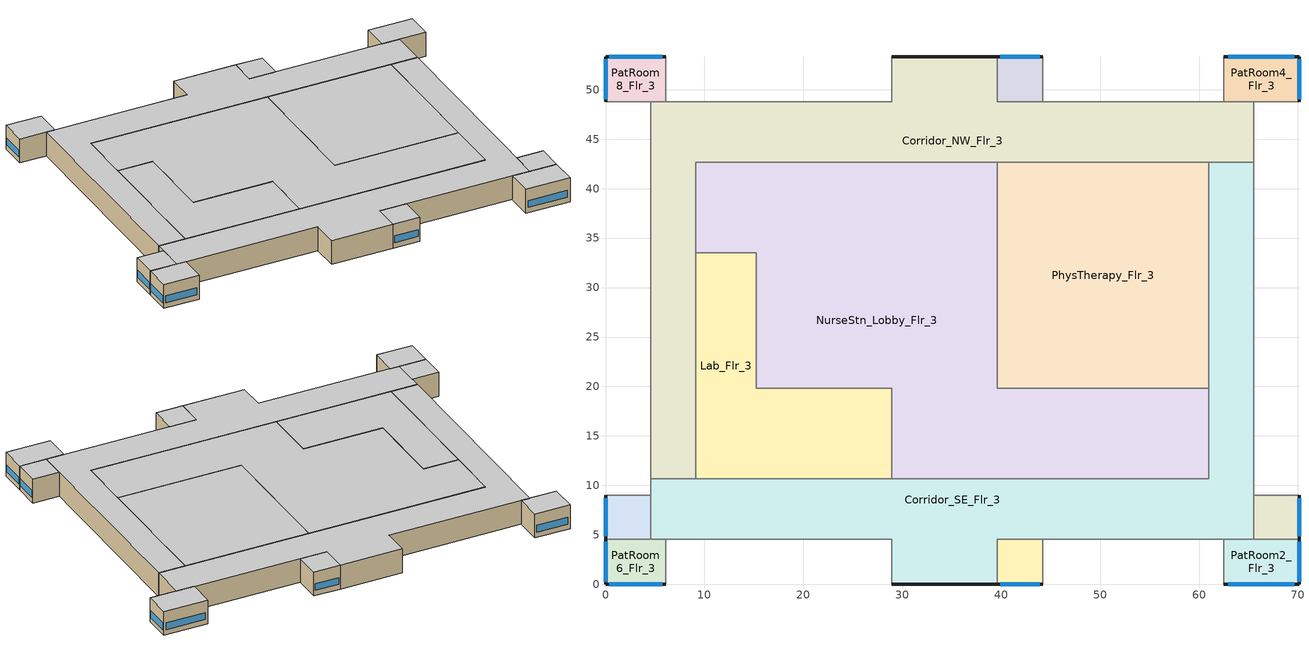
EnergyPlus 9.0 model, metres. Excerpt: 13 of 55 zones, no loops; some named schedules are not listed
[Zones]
PatRoom1_Mult10_Flr_3
 floor adiabatic (int_slab_floor): 44.2,4.57 44.2,0 39.62,0 39.62,4.57 z8.54
 wall outside (res_ext_wall): 39.62,0 44.2,0 z8.54:12.8
 wall adiabatic (int_wall): 44.2,0 44.2,4.57 39.62,4.57 39.62,0 z8.54:12.8
 window (NonreseastWindow_U_0.5_SHGC_0.25): 39.9,0 43.92,0 z9.45:10.67
 ceiling adiabatic (int_slab_ceiling): 39.62,4.57 39.62,0 44.2,0 44.2,4.57 z12.8
PatRoom2_Flr_3
 floor adiabatic (int_slab_floor): 70.1,4.57 70.1,0 62.48,0 62.48,4.57 z8.54
 wall outside (res_ext_wall): 62.48,0 70.1,0 70.1,4.57 z8.54:12.8
 wall adiabatic (int_wall): 70.1,4.57 62.48,4.57 62.48,0 z8.54:12.8
 window (NonresWindow_U_0.5_SHGC_0.25): 70.1,0.27 70.1,4.3 z9.45:10.67
 window (NonreseastWindow_U_0.5_SHGC_0.25): 62.94,0 69.65,0 z9.45:10.67
 ceiling adiabatic (int_slab_ceiling): 62.48,4.57 62.48,0 70.1,0 70.1,4.57 z12.8
PatRoom3_Mult10_Flr_3
 floor adiabatic (int_slab_floor): 70.1,8.99 70.1,4.57 65.53,4.57 65.53,8.99 z8.54
 wall outside (res_ext_wall): 70.1,4.57 70.1,8.99 z8.54:12.8
 wall adiabatic (int_wall): 70.1,8.99 65.53,8.99 65.53,4.57 70.1,4.57 z8.54:12.8
 window (NonresWindow_U_0.5_SHGC_0.25): 70.1,4.84 70.1,8.73 z9.45:10.67
 ceiling adiabatic (int_slab_ceiling): 65.53,8.99 65.53,4.57 70.1,4.57 70.1,8.99 z12.8
PatRoom4_Flr_3
 floor adiabatic (int_slab_floor): 70.1,53.34 70.1,48.77 62.48,48.77 62.48,53.34 z8.54
 wall outside (res_ext_wall): 70.1,48.77 70.1,53.34 62.48,53.34 z8.54:12.8
 wall adiabatic (int_wall): 62.48,53.34 62.48,48.77 70.1,48.77 z8.54:12.8
 window (NonresWindow_U_0.5_SHGC_0.25): 69.65,53.34 62.94,53.34 / 70.1,49.04 70.1,53.07 z9.45:10.67
 ceiling adiabatic (int_slab_ceiling): 62.48,53.34 62.48,48.77 70.1,48.77 70.1,53.34 z12.8
PatRoom5_Mult10_Flr_3
 floor adiabatic (int_slab_floor): 44.2,53.34 44.2,48.77 39.62,48.77 39.62,53.34 z8.54
 wall outside (res_ext_wall): 44.2,53.34 39.62,53.34 z8.54:12.8
 wall adiabatic (int_wall): 39.62,53.34 39.62,48.77 44.2,48.77 44.2,53.34 z8.54:12.8
 window (NonresWindow_U_0.5_SHGC_0.25): 43.92,53.34 39.9,53.34 z9.45:10.67
 ceiling adiabatic (int_slab_ceiling): 39.62,53.34 39.62,48.77 44.2,48.77 44.2,53.34 z12.8
PhysTherapy_Flr_3
 floor adiabatic (int_slab_floor): 60.96,42.67 60.96,19.81 39.62,19.81 39.62,42.67 z8.54
 wall to Corridor_NW_Flr_3 (int_wall): 60.96,42.67 39.62,42.67 z8.54:12.8
 wall to Corridor_SE_Flr_3 (int_wall): 60.96,19.81 60.96,42.67 z8.54:12.8
 wall to NurseStn_Lobby_Flr_3 (int_wall): 39.62,42.67 39.62,19.81 60.96,19.81 z8.54:12.8
 ceiling adiabatic (int_slab_ceiling): 39.62,42.67 39.62,19.81 60.96,19.81 60.96,42.67 z12.8
PatRoom6_Flr_3
 floor adiabatic (int_slab_floor): 6.1,4.57 6.1,0 0,0 0,4.57 z8.54
 wall outside (res_ext_wall): 0,4.57 0,0 6.1,0 z8.54:12.8
 wall adiabatic (int_wall): 6.1,0 6.1,4.57 0,4.57 z8.54:12.8
 window (NonreseastWindow_U_0.5_SHGC_0.25): 0.37,0 5.73,0 z9.45:10.67
 window (NonresWindow_U_0.5_SHGC_0.25): 0,4.3 0,0.27 z9.45:10.67
 ceiling adiabatic (int_slab_ceiling): 0,4.57 0,0 6.1,0 6.1,4.57 z12.8
PatRoom7_Mult10_Flr_3
 floor adiabatic (int_slab_floor): 4.57,8.99 4.57,4.57 0,4.57 0,8.99 z8.54
 wall outside (res_ext_wall): 0,8.99 0,4.57 z8.54:12.8
 wall adiabatic (int_wall): 0,4.57 4.57,4.57 4.57,8.99 0,8.99 z8.54:12.8
 window (NonresWindow_U_0.5_SHGC_0.25): 0,8.73 0,4.84 z9.45:10.67
 ceiling adiabatic (int_slab_ceiling): 0,8.99 0,4.57 4.57,4.57 4.57,8.99 z12.8
PatRoom8_Flr_3
 floor adiabatic (int_slab_floor): 6.1,53.34 6.1,48.77 0,48.77 0,53.34 z8.54
 wall outside (res_ext_wall): 6.1,53.34 0,53.34 0,48.77 z8.54:12.8
 wall adiabatic (int_wall): 0,48.77 6.1,48.77 6.1,53.34 z8.54:12.8
 window (NonresWindow_U_0.5_SHGC_0.25): 5.73,53.34 0.37,53.34 / 0,53.07 0,49.04 z9.45:10.67
 ceiling adiabatic (int_slab_ceiling): 0,53.34 0,48.77 6.1,48.77 6.1,53.34 z12.8
NurseStn_Lobby_Flr_3
 floor adiabatic (int_slab_floor): 9.14,42.67 39.62,42.67 39.62,19.81 60.96,19.81 60.96,10.67 28.96,10.67 28.96,19.81 15.24,19.81 15.24,33.53 9.14,33.53 z8.54
 wall to Corridor_NW_Flr_3 (Air_Wall): 39.62,42.67 9.14,42.67 9.14,33.53 z8.54:12.8
 wall to Corridor_SE_Flr_3 (Air_Wall): 28.96,10.67 60.96,10.67 60.96,19.81 z8.54:12.8
 wall to Lab_Flr_3 (int_wall): 9.14,33.53 15.24,33.53 15.24,19.81 28.96,19.81 28.96,10.67 z8.54:12.8
 ceiling adiabatic (int_slab_ceiling): 9.14,42.67 9.14,33.53 15.24,33.53 15.24,19.81 28.96,19.81 28.96,10.67 60.96,10.67 60.96,19.81 39.62,19.81 39.62,42.67 z12.8
Lab_Flr_3
 floor adiabatic (int_slab_floor): 9.14,33.53 15.24,33.53 15.24,19.81 28.96,19.81 28.96,10.67 9.14,10.67 z8.54
 wall to Corridor_SE_Flr_3 (int_wall): 9.14,10.67 28.96,10.67 z8.54:12.8
 wall to Corridor_NW_Flr_3 (int_wall): 9.14,33.58 9.14,10.67 z8.54:12.8
 ceiling adiabatic (int_slab_ceiling): 9.14,33.53 9.14,10.67 28.96,10.67 28.96,19.81 15.24,19.81 15.24,33.53 z12.8
Corridor_SE_Flr_3
 floor adiabatic (int_slab_floor): 4.57,4.57 4.57,10.67 60.96,10.67 60.96,42.67 65.53,42.67 65.53,4.57 39.62,4.57 39.62,0 28.96,0 28.96,4.57 z8.54
 wall outside (res_ext_wall): 28.96,0 39.62,0 z8.54:12.8
 wall adiabatic (int_wall): 39.62,0 39.62,4.57 65.53,4.57 65.53,42.67 / 4.57,10.67 4.57,4.57 28.96,4.57 28.96,0 z8.54:12.8
 wall to Corridor_NW_Flr_3 (Air_Wall): 65.53,42.67 60.96,42.67 / 9.14,10.67 4.57,10.67 z8.54:12.8
 ceiling adiabatic (int_slab_ceiling): 4.57,4.57 28.96,4.57 28.96,0 39.62,0 39.62,4.57 65.53,4.57 65.53,42.67 60.96,42.67 60.96,10.67 4.57,10.67 z12.8
Corridor_NW_Flr_3
 floor adiabatic (int_slab_floor): 4.57,10.67 4.57,48.77 28.96,48.77 28.96,53.34 39.62,53.34 39.62,48.77 65.53,48.77 65.53,42.67 9.14,42.67 9.14,10.67 z8.54
 wall outside (res_ext_wall): 39.62,53.34 28.96,53.34 z8.54:12.8
 wall adiabatic (int_wall): 65.53,42.67 65.53,48.77 39.62,48.77 39.62,53.34 / 28.96,53.34 28.96,48.77 4.57,48.77 4.57,10.67 z8.54:12.8
 ceiling adiabatic (int_slab_ceiling): 4.57,10.67 9.14,10.67 9.14,42.67 65.53,42.67 65.53,48.77 39.62,48.77 39.62,53.34 28.96,53.34 28.96,48.77 4.57,48.77 z12.8
[Building]
Hospital: North Axis {deg}=-90; Terrain=City; Loads Convergence Tolerance Value=0.04; Temperature Convergence Tolerance Value {deltaC}=0.2; Solar Distribution=FullInteriorAndExterior; Maximum Number of Warmup Days=25; Minimum Number of Warmup Days=6
[Site:Location]
San.Diego-Brown.Field.Muni.AP_CA_USA WMO=722904: Latitude {deg}=32.57; Longitude {deg}=-116.98; Time Zone {hr}=-8; Elevation {m}=159
[SizingPeriod:DesignDay] Day of Month=21; Dry-Bulb Temperature Range Modifier Type=DefaultMultipliers; Humidity Condition Type=Wetbulb; Barometric Pressure {Pa}=99429; Rain Indicator=No; Snow Indicator=No; Daylight Saving Time Indicator=No
Name | Month | Day Type | Maximum Dry-Bulb Temperature {C} | Daily Dry-Bulb Temperature Range {deltaC} | Wetbulb or DewPoint at Maximum Dry-Bulb {C} | Wind Speed {m/s} | Wind Direction {deg} | Solar Model Indicator | Sky Clearness | ASHRAE Clear Sky Optical Depth for Beam Irradiance (taub) | ASHRAE Clear Sky Optical Depth for Diffuse Irradiance (taud)
San.Diego-Brown.Field.Muni.AP_CA_USA Ann Htg 99.6% Condns DB | 12 | WinterDesignDay | 3.8 | 0 | 3.8 | 3 | 120 | ASHRAEClearSky | 0
San.Diego-Brown.Field.Muni.AP_CA_USA Ann Clg .4% Condns DB=>MWB | 8 | SummerDesignDay | 31.3 | 8.9 | 18.4 | 4.1 | 280 | ASHRAETau |  | 0.412 | 2.276
[Site:GroundTemperature:FCfactorMethod]
January Ground Temperature {C}=18.8; February Ground Temperature {C}=14.3; March Ground Temperature {C}=13.6; April Ground Temperature {C}=13.2; May Ground Temperature {C}=13.3; June Ground Temperature {C}=12.6; July Ground Temperature {C}=15.3; August Ground Temperature {C}=15.6; September Ground Temperature {C}=17.7; October Ground Temperature {C}=19.4; November Ground Temperature {C}=19.7; December Ground Temperature {C}=18.5
[Site:WaterMainsTemperature]
Calculation Method=Correlation; Annual Average Outdoor Air Temperature {C}=16; Maximum Difference In Monthly Average Outdoor Air Temperatures {deltaC}=7.1
[Material]
Name | Roughness | Thickness {m} | Conductivity {W/m-K} | Density {kg/m3} | Specific Heat {J/kg-K} | Thermal Absorptance | Solar Absorptance | Visible Absorptance
Std Wood 6inch | MediumSmooth | 0.15 | 0.12 | 540 | 1210 | 0.9 | 0.7 | 0.7
G01 13mm gypsum board | Smooth | 0.0127 | 0.16 | 800 | 1090 | 0.9 | 0.7 | 0.5
200mm Normalweight concrete wall | MediumRough | 0.2032 | 2.31 | 2322 | 832
100mm Normalweight concrete floor | MediumRough | 0.1016 | 2.31 | 2322 | 832
[Material:NoMass] Thermal Absorptance=0.9; Solar Absorptance=0.7
Name | Roughness | Thermal Resistance {m2-K/W} | Visible Absorptance
CP02 CARPET PAD | VeryRough | 0.21648 | 0.8
Air_Wall_Material | Rough | 0.207949
Res_Exterior_Wall_Insulation | MediumSmooth | 1.37633 | 0.7
[WindowMaterial:SimpleGlazingSystem] U-Factor {W/m2-K}=2.83913; Solar Heat Gain Coefficient=0.25; Visible Transmittance=0.275
Nonres Window Glazing Layer; Nonres East Glazing Layer
[Construction]
InteriorFurnishings: Std Wood 6inch
Air_Wall: Air_Wall_Material
int_wall: G01 13mm gypsum board, G01 13mm gypsum board
int_slab_floor: 100mm Normalweight concrete floor, CP02 CARPET PAD
int_slab_ceiling: CP02 CARPET PAD, 100mm Normalweight concrete floor
res_ext_wall: 200mm Normalweight concrete wall, Res_Exterior_Wall_Insulation, G01 13mm gypsum board
NonresWindow_U_0.5_SHGC_0.25: Nonres Window Glazing Layer
NonreseastWindow_U_0.5_SHGC_0.25: Nonres East Glazing Layer
[Zone] Type=1; Ceiling Height {m}=4.2683; Floor Area {m2}=autocalculate; Part of Total Floor Area=YES
Name | Multiplier | Volume {m3}
PatRoom1_Mult10_Flr_3; PatRoom5_Mult10_Flr_3 | 10 | 89.21
PatRoom2_Flr_3; PatRoom4_Flr_3 | 1 | 148.71
PatRoom3_Mult10_Flr_3; PatRoom7_Mult10_Flr_3 | 10 | 86.26
PhysTherapy_Flr_3 | 1 | 2081.82
PatRoom6_Flr_3; PatRoom8_Flr_3 | 1 | 118.96
NurseStn_Lobby_Flr_3 | 1 | 3866.25
Lab_Flr_3 | 1 | 1129.43
Corridor_SE_Flr_3; Corridor_NW_Flr_3 | 1 | 2418.88
[InternalMass] Construction=InteriorFurnishings
Name | Zone | Surface Area {m2}
PatRoom1_Mult10_Flr_3_InternalMass_1 | PatRoom1_Mult10_Flr_3 | 41.8064
PatRoom2_Flr_3_InternalMass_1 | PatRoom2_Flr_3 | 69.6773
PatRoom3_Mult10_Flr_3_InternalMass_1 | PatRoom3_Mult10_Flr_3 | 40.4165
PatRoom4_Flr_3_InternalMass_1 | PatRoom4_Flr_3 | 69.6773
PatRoom5_Mult10_Flr_3_InternalMass_1 | PatRoom5_Mult10_Flr_3 | 41.8064
PhysTherapy_Flr_3_InternalMass_1 | PhysTherapy_Flr_3 | 975.4819
PatRoom6_Flr_3_InternalMass_1 | PatRoom6_Flr_3 | 55.7418
PatRoom7_Mult10_Flr_3_InternalMass_1 | PatRoom7_Mult10_Flr_3 | 40.4165
PatRoom8_Flr_3_InternalMass_1 | PatRoom8_Flr_3 | 55.7418
NurseStn_Lobby_Flr_3_InternalMass_1 | NurseStn_Lobby_Flr_3 | 1811.61
Lab_Flr_3_InternalMass_1 | Lab_Flr_3 | 529.5473
Corridor_SE_Flr_3_InternalMass_1 | Corridor_SE_Flr_3 | 1133.42
Corridor_NW_Flr_3_InternalMass_1 | Corridor_NW_Flr_3 | 1133.42
[People] Number of People Calculation Method=People; Fraction Radiant=0.3; Sensible Heat Fraction=AUTOCALCULATE; Activity Level Schedule=ACTIVITY_SCH; Enable ASHRAE 55 Comfort Warnings=No; Mean Radiant Temperature Calculation Type=ZoneAveraged; Work Efficiency Schedule=WORK_EFF_SCH; Clothing Insulation Calculation Method=ClothingInsulationSchedule; Clothing Insulation Schedule=CLOTHING_SCH; Air Velocity Schedule=AIR_VELO_SCH; Thermal Comfort Model 1 Type=FANGER
Name | Zone or ZoneList | Number of People Schedule | Number of People
PatRoom1_Mult10_Flr_3 | PatRoom1_Mult10_Flr_3 | BLDG_OCC_EXTD_SCH | 1.1244
PatRoom2_Flr_3 | PatRoom2_Flr_3 | BLDG_OCC_EXTD_SCH | 1.8744
PatRoom3_Mult10_Flr_3 | PatRoom3_Mult10_Flr_3 | BLDG_OCC_EXTD_SCH | 1.0873
PatRoom4_Flr_3 | PatRoom4_Flr_3 | BLDG_OCC_EXTD_SCH | 1.8744
PatRoom5_Mult10_Flr_3 | PatRoom5_Mult10_Flr_3 | BLDG_OCC_EXTD_SCH | 1.1244
PhysTherapy_Flr_3 | PhysTherapy_Flr_3 | BLDG_OCC_SCH | 26.2404
PatRoom6_Flr_3 | PatRoom6_Flr_3 | BLDG_OCC_EXTD_SCH | 1.4994
PatRoom7_Mult10_Flr_3 | PatRoom7_Mult10_Flr_3 | BLDG_OCC_EXTD_SCH | 1.0873
PatRoom8_Flr_3 | PatRoom8_Flr_3 | BLDG_OCC_EXTD_SCH | 1.4994
NurseStn_Lobby_Flr_3 | NurseStn_Lobby_Flr_3 | BLDG_OCC_EXTD_SCH | 12.9952
Lab_Flr_3 | Lab_Flr_3 | BLDG_OCC_SCH | 14.2446
Corridor_SE_Flr_3 | Corridor_SE_Flr_3 | BLDG_OCC_EXTD_SCH | 6.0978
Corridor_NW_Flr_3 | Corridor_NW_Flr_3 | BLDG_OCC_EXTD_SCH | 6.0978
[Lights] Design Level Calculation Method=Watts/Area; Return Air Fraction=0; Fraction Radiant=0.7; Fraction Visible=0.2; Fraction Replaceable=1; Return Air Fraction Calculated from Plenum Temperature=No
Name | Zone or ZoneList | Schedule | Watts per Zone Floor Area {W/m2}
PatRoom1_Mult10_Flr_3_Lights | PatRoom1_Mult10_Flr_3 | BLDG_LIGHT_EXTD_SCH | 6.67362
PatRoom2_Flr_3_Lights | PatRoom2_Flr_3 | BLDG_LIGHT_EXTD_SCH | 6.67362
PatRoom3_Mult10_Flr_3_Lights | PatRoom3_Mult10_Flr_3 | BLDG_LIGHT_EXTD_SCH | 6.67362
PatRoom4_Flr_3_Lights | PatRoom4_Flr_3 | BLDG_LIGHT_EXTD_SCH | 6.67362
PatRoom5_Mult10_Flr_3_Lights | PatRoom5_Mult10_Flr_3 | BLDG_LIGHT_EXTD_SCH | 6.67362
PhysTherapy_Flr_3_Lights | PhysTherapy_Flr_3 | BLDG_LIGHT_RADIOLOGY_SCH | 9.79516
PatRoom6_Flr_3_Lights | PatRoom6_Flr_3 | BLDG_LIGHT_EXTD_SCH | 6.67362
PatRoom7_Mult10_Flr_3_Lights | PatRoom7_Mult10_Flr_3 | BLDG_LIGHT_EXTD_SCH | 6.67362
PatRoom8_Flr_3_Lights | PatRoom8_Flr_3 | BLDG_LIGHT_EXTD_SCH | 6.67362
NurseStn_Lobby_Flr_3_Lights | NurseStn_Lobby_Flr_3 | BLDG_LIGHT_NURSEFLR234_SCH | 8.86946
Lab_Flr_3_Lights | Lab_Flr_3 | BLDG_LIGHT_SCH | 19.4827
Corridor_SE_Flr_3_Lights | Corridor_SE_Flr_3 | BLDG_LIGHT_CORRIDOR_SCH | 10.6563
Corridor_NW_Flr_3_Lights | Corridor_NW_Flr_3 | BLDG_LIGHT_CORRIDOR_SCH | 10.6563
[ElectricEquipment] Design Level Calculation Method=EquipmentLevel; Fraction Latent=0; Fraction Radiant=0.5; Fraction Lost=0
Name | Zone or ZoneList | Schedule | Design Level {W}
PatRoom1_Mult10_Flr_3_MiscPlug_Equip | PatRoom1_Mult10_Flr_3 | BLDG_EQUIP_EXTD_SCH | 449.8365
PatRoom2_Flr_3_MiscPlug_Equip | PatRoom2_Flr_3 | BLDG_EQUIP_EXTD_SCH | 749.7275
PatRoom3_Mult10_Flr_3_MiscPlug_Equip | PatRoom3_Mult10_Flr_3 | BLDG_EQUIP_EXTD_SCH | 434.8813
PatRoom4_Flr_3_MiscPlug_Equip | PatRoom4_Flr_3 | BLDG_EQUIP_EXTD_SCH | 749.7275
PatRoom5_Mult10_Flr_3_MiscPlug_Equip | PatRoom5_Mult10_Flr_3 | BLDG_EQUIP_EXTD_SCH | 449.8365
PhysTherapy_Flr_3_MiscPlug_Equip | PhysTherapy_Flr_3 | BLDG_EQUIP_SCH | 7872.14
PatRoom6_Flr_3_MiscPlug_Equip | PatRoom6_Flr_3 | BLDG_EQUIP_EXTD_SCH | 599.782
PatRoom7_Mult10_Flr_3_MiscPlug_Equip | PatRoom7_Mult10_Flr_3 | BLDG_EQUIP_EXTD_SCH | 434.8813
PatRoom8_Flr_3_MiscPlug_Equip | PatRoom8_Flr_3 | BLDG_EQUIP_EXTD_SCH | 599.782
NurseStn_Lobby_Flr_3_MiscPlug_Equip | NurseStn_Lobby_Flr_3 | BLDG_EQUIP_EXTD_SCH | 10136
Lab_Flr_3_MiscPlug_Equip | Lab_Flr_3 | BLDG_EQUIP_SCH | 11395.9
[ZoneInfiltration:DesignFlowRate] Schedule=INFIL_SCH_PNNL; Design Flow Rate Calculation Method=Flow/ExteriorArea; Flow per Exterior Surface Area {m3/s-m2}=0.00056896; Constant Term Coefficient=0; Temperature Term Coefficient=0; Velocity Term Coefficient=0.224; Velocity Squared Term Coefficient=0
Name | Zone or ZoneList
PatRoom1_Mult10_Flr_3_Infiltration | PatRoom1_Mult10_Flr_3
PatRoom2_Flr_3_Infiltration | PatRoom2_Flr_3
PatRoom3_Mult10_Flr_3_Infiltration | PatRoom3_Mult10_Flr_3
PatRoom4_Flr_3_Infiltration | PatRoom4_Flr_3
PatRoom5_Mult10_Flr_3_Infiltration | PatRoom5_Mult10_Flr_3
PhysTherapy_Flr_3_Infiltration | PhysTherapy_Flr_3
PatRoom6_Flr_3_Infiltration | PatRoom6_Flr_3
PatRoom7_Mult10_Flr_3_Infiltration | PatRoom7_Mult10_Flr_3
PatRoom8_Flr_3_Infiltration | PatRoom8_Flr_3
NurseStn_Lobby_Flr_3_Infiltration | NurseStn_Lobby_Flr_3
Lab_Flr_3_Infiltration | Lab_Flr_3
Corridor_SE_Flr_3_Infiltration | Corridor_SE_Flr_3
Corridor_NW_Flr_3_Infiltration | Corridor_NW_Flr_3
[Exterior:Lights]
Exterior_Lights: Schedule=Exterior_Lgt_ALWAYS_ON; Design Level {W}=13506.49; Control Option=AstronomicalClock
[Exterior:FuelEquipment] Fuel Use Type=Electricity
Name | Schedule | Design Level {W}
Elevators | BLDG_ELEVATORS | 162963
Elevators_Lights_Fan | ELEV_LIGHT_FAN_SCH_ADD_DF | 501
[ElectricLoadCenter:Transformer]
Transformer 1: Availability Schedule=Always_On; Transformer Usage=PowerInFromGrid; Rated Capacity {VA}=500000; Phase=3; Conductor Material=Aluminum; Full Load Temperature Rise {C}=150; Fraction of Eddy Current Losses=0.1; Performance Input Method=NominalEfficiency; Nameplate Efficiency=0.987; Per Unit Load for Nameplate Efficiency=0.35; Reference Temperature for Nameplate Efficiency {C}=75; Consider Transformer Loss for Utility Cost=Yes; Meter 1=Wired_LTG_Electricity; Meter 2=InteriorEquipment:Electricity
[Schedule:Compact]
BLDG_LIGHT_CORRIDOR_SCH: Through: 12/31, For: Weekdays, Until: 8:00, 0.4806, Until: 16:00, 0.86508, Until: 24:00, 0.4806, For: SummerDesignDay, Until: 24:00, 1, For: WinterDesignDay, Until: 24:00, 0, For: Saturday, Until: 8:00, 0.4806, Until: 18:00, 0.76896, Until: 24:00, 0.4806, For: Sunday Holidays AllOtherDays, Until: 8:00, 0.4806, Until: 16:00, 0.67284, Until: 24:00, 0.4806
BLDG_LIGHT_EXTD_SCH: Through: 12/31, For: Weekdays, Until: 8:00, 0.5, Until: 16:00, 0.9, Until: 24:00, 0.5, For: SummerDesignDay, Until: 24:00, 1, For: WinterDesignDay, Until: 24:00, 0, For: Saturday, Until: 8:00, 0.5, Until: 18:00, 0.8, Until: 24:00, 0.5, For: Sunday Holidays AllOtherDays, Until: 8:00, 0.5, Until: 16:00, 0.7, Until: 24:00, 0.5
BLDG_LIGHT_NURSEFLR234_SCH: Through: 12/31, For: Weekdays, Until: 8:00, 0.485, Until: 16:00, 0.873, Until: 24:00, 0.485, For: SummerDesignDay, Until: 24:00, 1, For: WinterDesignDay, Until: 24:00, 0, For: Saturday, Until: 8:00, 0.485, Until: 18:00, 0.776, Until: 24:00, 0.485, For: Sunday Holidays AllOtherDays, Until: 8:00, 0.485, Until: 16:00, 0.679, Until: 24:00, 0.485
BLDG_LIGHT_RADIOLOGY_SCH: Through: 12/31, For: Weekdays, Until: 7:00, 0.1, Until: 8:00, 0.39, Until: 16:00, 0.702, Until: 22:00, 0.234, Until: 23:00, 0.3, Until: 24:00, 0.1, For: SummerDesignDay, Until: 24:00, 1, For: WinterDesignDay, Until: 24:00, 0, For: Saturday, Until: 7:00, 0.1, Until: 8:00, 0.156, Until: 18:00, 0.312, Until: 19:00, 0.078, Until: 24:00, 0.1, For: Sunday Holidays AllOtherDays, Until: 8:00, 0.05, Until: 16:00, 0.078, Until: 24:00, 0.05
BLDG_LIGHT_SCH: Through: 12/31, For: Weekdays, Until: 7:00, 0.1, Until: 8:00, 0.5, Until: 16:00, 0.9, Until: 23:00, 0.3, Until: 24:00, 0.1, For: SummerDesignDay, Until: 24:00, 1, For: WinterDesignDay, Until: 24:00, 0, For: Saturday, Until: 7:00, 0.1, Until: 8:00, 0.2, Until: 18:00, 0.4, Until: 24:00, 0.1, For: Sunday Holidays AllOtherDays, Until: 8:00, 0.05, Until: 16:00, 0.1, Until: 24:00, 0.05
BLDG_OCC_SCH: Through: 12/31, For: Weekdays, Until: 07:00, 0, Until: 08:00, 0.1, Until: 09:00, 0.5, Until: 17:00, 0.8, Until: 18:00, 0.5, Until: 20:00, 0.3, Until: 22:00, 0.2, Until: 24:00, 0, For: SummerDesignDay, Until: 24:00, 1, For: WinterDesignDay, Until: 24:00, 0, For: Saturday, Until: 07:00, 0, Until: 08:00, 0.1, Until: 09:00, 0.3, Until: 17:00, 0.4, Until: 19:00, 0.1, Until: 24:00, 0, For: Sunday Holidays AllOtherDays, Until: 08:00, 0, Until: 16:00, 0.05, Until: 24:00, 0
BLDG_OCC_EXTD_SCH: Through: 12/31, For: Weekdays, Until: 07:00, 0.4, Until: 08:00, 0.5, Until: 09:00, 0.6, Until: 17:00, 0.8, Until: 18:00, 0.6, Until: 20:00, 0.5, Until: 24:00, 0.4, For: SummerDesignDay, Until: 24:00, 1, For: WinterDesignDay, Until: 24:00, 0, For: Saturday, Until: 07:00, 0.4, Until: 08:00, 0.5, Until: 17:00, 0.6, Until: 19:00, 0.5, Until: 24:00, 0.4, For: Sunday Holidays AllOtherDays, Until: 08:00, 0.4, Until: 16:00, 0.6, Until: 24:00, 0.4
BLDG_EQUIP_EXTD_SCH: Through: 12/31, For: Weekdays, Until: 07:00, 0.4, Until: 08:00, 0.7, Until: 16:00, 0.9, Until: 23:00, 0.6, Until: 24:00, 0.4, For: SummerDesignDay, Until: 24:00, 1, For: WinterDesignDay, Until: 24:00, 0, For: Saturday, Until: 07:00, 0.4, Until: 08:00, 0.5, Until: 18:00, 0.65, Until: 24:00, 0.4, For: Sunday Holidays AllOtherDays, Until: 08:00, 0.4, Until: 16:00, 0.6, Until: 24:00, 0.4
ACTIVITY_SCH: Through: 12/31, For: AllDays, Until: 24:00, 120
WORK_EFF_SCH: Through: 12/31, For: AllDays, Until: 24:00, 0
AIR_VELO_SCH: Through: 12/31, For: AllDays, Until: 24:00, 0.2
CLOTHING_SCH: Through: 04/30, For: AllDays, Until: 24:00, 1, Through: 09/30, For: AllDays, Until: 24:00, 0.5, Through: 12/31, For: AllDays, Until: 24:00, 1
